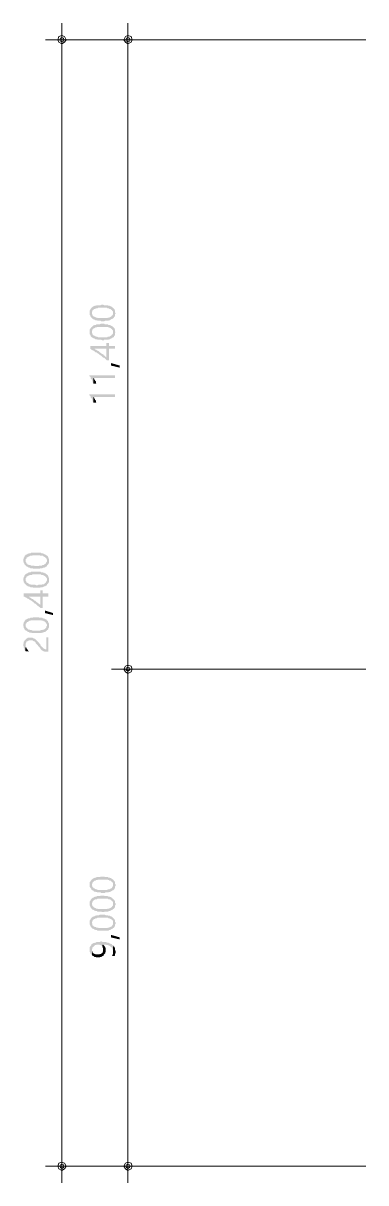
# Model space of a CAD drawing. Header units: millimetres. Extents: x -750 to 90969, y 12223 to 66109.
# Drawn here: x -35 to 6166, y 16500 to 37502 of the extents above; entities that cross this region are included whole.
import ezdxf

# ---------------------------------------------------------------- set-up
doc = ezdxf.new("R2010")
doc.units = ezdxf.units.MM
doc.layers.add('PDF_솔리드 채우기', color=7, linetype='Continuous')
doc.layers.add('PDF_형상', color=7, linetype='Continuous')

msp = doc.modelspace()

# ---------------------------------------------------------------- hatches: boundary and pattern name
at = {"layer": 'PDF_솔리드 채우기', "transparency": 33554559}
for points in [[(1169, 32264), (1169, 32254), (1169, 32245), (1169, 32235), (1169, 32217), (1179, 32207), (1179, 32198), (1188, 32189), (1188, 32179), (1197, 32170), (1207, 32161), (1207, 32254), (1207, 32254), (1207, 32264), (1207, 32273), (1216, 32282), (1216, 32292), (1216, 32301), (1225, 32301), (1235, 32310), (1235, 32310), (1244, 32320), (1254, 32329), (1263, 32329), (1272, 32329), (1282, 32338), (1291, 32338), (1310, 32338), (1319, 32348), (1338, 32348), (1356, 32348), (1366, 32348), (1384, 32348), (1403, 32348), (1412, 32348), (1431, 32348), (1450, 32348), (1468, 32348), (1478, 32348), (1496, 32338), (1506, 32338), (1515, 32338), (1524, 32329), (1534, 32329), (1543, 32329), (1552, 32320), (1562, 32310), (1571, 32310), (1571, 32301), (1580, 32292), (1580, 32292), (1590, 32282), (1590, 32273), (1590, 32264), (1590, 32254), (1590, 32348), (1580, 32357), (1571, 32357), (1571, 32366), (1562, 32366), (1552, 32376), (1543, 32376), (1524, 32385), (1515, 32385), (1506, 32385), (1496, 32394), (1478, 32394), (1468, 32394), (1459, 32394), (1440, 32394), (1431, 32394), (1412, 32404), (1394, 32404), (1384, 32404), (1366, 32394), (1347, 32394), (1338, 32394), (1319, 32394), (1310, 32394), (1291, 32394), (1282, 32385), (1272, 32385), (1263, 32385), (1244, 32376), (1235, 32376), (1225, 32366), (1225, 32366), (1216, 32357), (1207, 32348), (1197, 32348), (1197, 32338), (1188, 32329), (1179, 32320), (1179, 32310), (1179, 32310), (1169, 32301), (1169, 32292), (1169, 32282), (1169, 32273)], [(1207, 32161), (1216, 32151), (1225, 32151), (1225, 32142), (1235, 32142), (1244, 32133), (1254, 32133), (1263, 32133), (1272, 32123), (1291, 32123), (1300, 32123), (1310, 32114), (1319, 32114), (1338, 32114), (1347, 32114), (1366, 32114), (1375, 32105), (1394, 32105), (1412, 32105), (1422, 32105), (1431, 32105), (1450, 32114), (1459, 32114), (1478, 32114), (1487, 32114), (1506, 32114), (1515, 32123), (1524, 32123), (1534, 32123), (1543, 32133), (1552, 32133), (1562, 32142), (1571, 32142), (1580, 32151), (1590, 32151), (1599, 32161), (1608, 32170), (1608, 32179), (1618, 32189), (1627, 32198), (1627, 32217), (1627, 32226), (1627, 32235), (1636, 32245), (1636, 32254), (1627, 32264), (1627, 32273), (1627, 32282), (1627, 32301), (1618, 32310), (1618, 32320), (1608, 32329), (1599, 32338), (1590, 32348), (1590, 32254), (1590, 32254), (1590, 32245), (1590, 32235), (1590, 32226), (1580, 32217), (1580, 32207), (1571, 32207), (1562, 32198), (1562, 32189), (1552, 32189), (1543, 32179), (1534, 32179), (1524, 32170), (1515, 32170), (1496, 32170), (1487, 32161), (1468, 32161), (1459, 32161), (1440, 32161), (1422, 32161), (1403, 32161), (1394, 32161), (1375, 32161), (1366, 32161), (1347, 32161), (1328, 32161), (1319, 32161), (1300, 32170), (1291, 32170), (1282, 32170), (1272, 32179), (1263, 32179), (1254, 32189), (1244, 32189), (1235, 32198), (1225, 32207), (1225, 32207), (1216, 32217), (1216, 32226), (1216, 32235), (1207, 32235), (1207, 32245), (1207, 32254)], [(1169, 31918), (1169, 31909), (1169, 31899), (1169, 31890), (1169, 31871), (1179, 31862), (1179, 31853), (1188, 31843), (1188, 31834), (1197, 31825), (1207, 31815), (1207, 31909), (1207, 31909), (1207, 31918), (1207, 31927), (1216, 31937), (1216, 31946), (1216, 31955), (1225, 31955), (1235, 31965), (1235, 31974), (1244, 31974), (1254, 31983), (1263, 31983), (1272, 31993), (1282, 31993), (1291, 31993), (1310, 32002), (1319, 32002), (1338, 32002), (1356, 32002), (1366, 32002), (1384, 32002), (1403, 32002), (1412, 32002), (1431, 32002), (1450, 32002), (1468, 32002), (1478, 32002), (1496, 32002), (1506, 31993), (1515, 31993), (1524, 31993), (1534, 31983), (1543, 31983), (1552, 31974), (1562, 31965), (1571, 31965), (1571, 31955), (1580, 31946), (1580, 31946), (1590, 31937), (1590, 31927), (1590, 31918), (1590, 31909), (1590, 32002), (1580, 32011), (1571, 32011), (1571, 32021), (1562, 32021), (1552, 32030), (1543, 32030), (1524, 32039), (1515, 32039), (1506, 32039), (1496, 32049), (1478, 32049), (1468, 32049), (1459, 32049), (1440, 32049), (1431, 32058), (1412, 32058), (1394, 32058), (1384, 32058), (1366, 32058), (1347, 32049), (1338, 32049), (1319, 32049), (1310, 32049), (1291, 32049), (1282, 32039), (1272, 32039), (1263, 32039), (1244, 32030), (1235, 32030), (1225, 32021), (1225, 32021), (1216, 32011), (1207, 32002), (1197, 32002), (1197, 31993), (1188, 31983), (1179, 31974), (1179, 31974), (1179, 31965), (1169, 31955), (1169, 31946), (1169, 31937), (1169, 31927)], [(1207, 31815), (1216, 31806), (1225, 31806), (1225, 31806), (1235, 31797), (1244, 31797), (1254, 31787), (1263, 31787), (1272, 31778), (1291, 31778), (1300, 31778), (1310, 31769), (1319, 31769), (1338, 31769), (1347, 31769), (1366, 31769), (1375, 31769), (1394, 31759), (1412, 31759), (1422, 31759), (1431, 31769), (1450, 31769), (1459, 31769), (1478, 31769), (1487, 31769), (1506, 31769), (1515, 31778), (1524, 31778), (1534, 31778), (1543, 31787), (1552, 31787), (1562, 31797), (1571, 31797), (1580, 31806), (1590, 31815), (1599, 31815), (1608, 31825), (1608, 31834), (1618, 31843), (1627, 31853), (1627, 31871), (1627, 31881), (1627, 31890), (1636, 31909), (1636, 31909), (1627, 31918), (1627, 31927), (1627, 31946), (1627, 31955), (1618, 31965), (1618, 31974), (1608, 31983), (1599, 31993), (1590, 32002), (1590, 31909), (1590, 31909), (1590, 31899), (1590, 31890), (1590, 31881), (1580, 31871), (1580, 31862), (1571, 31862), (1562, 31853), (1562, 31843), (1552, 31843), (1543, 31834), (1534, 31834), (1524, 31825), (1515, 31825), (1496, 31825), (1487, 31815), (1468, 31815), (1459, 31815), (1440, 31815), (1422, 31815), (1403, 31815), (1394, 31815), (1375, 31815), (1366, 31815), (1347, 31815), (1328, 31815), (1319, 31815), (1300, 31825), (1291, 31825), (1282, 31825), (1272, 31834), (1263, 31834), (1254, 31843), (1244, 31843), (1235, 31853), (1225, 31862), (1225, 31862), (1216, 31871), (1216, 31881), (1216, 31890), (1207, 31890), (1207, 31899), (1207, 31909)], [(1179, 31657), (1179, 31600), (1179, 31600), (1188, 31600), (1197, 31591), (1207, 31582), (1216, 31582), (1235, 31572), (1244, 31572), (1254, 31610), (1468, 31610), (1468, 31451), (1468, 31657)], [(1244, 31572), (1254, 31563), (1263, 31554), (1272, 31544), (1282, 31544), (1300, 31535), (1310, 31526), (1319, 31516), (1328, 31516), (1338, 31507), (1347, 31498), (1356, 31488), (1366, 31488), (1375, 31479), (1384, 31470), (1394, 31460), (1403, 31451), (1412, 31442), (1431, 31442), (1440, 31432), (1450, 31423), (1459, 31414), (1468, 31404), (1478, 31395), (1515, 31395), (1515, 31610), (1627, 31610), (1627, 31657), (1515, 31657), (1515, 31713), (1468, 31713), (1468, 31657), (1468, 31451), (1431, 31488), (1422, 31488), (1422, 31498), (1412, 31507), (1403, 31507), (1384, 31516), (1375, 31526), (1366, 31535), (1356, 31535), (1347, 31544), (1338, 31554), (1328, 31563), (1319, 31563), (1310, 31572), (1291, 31582), (1282, 31591), (1272, 31591), (1263, 31600), (1254, 31610)], [(1160, 31124), (1160, 31106), (1169, 31106), (1179, 31096), (1188, 31087), (1188, 31068), (1197, 31059), (1207, 31049), (1207, 31040), (1216, 31031), (1216, 31021), (1225, 31012), (1225, 30993), (1235, 30984), (1235, 31078), (1627, 31078), (1627, 31124)], [(1235, 30984), (1235, 30975), (1291, 30975), (1291, 30975), (1282, 30984), (1282, 30993), (1282, 31012), (1272, 31021), (1263, 31031), (1263, 31040), (1254, 31049), (1254, 31059), (1244, 31068), (1235, 31078)], [(1160, 30779), (1160, 30760), (1169, 30760), (1179, 30751), (1188, 30741), (1188, 30723), (1197, 30713), (1207, 30704), (1207, 30695), (1216, 30685), (1216, 30676), (1225, 30667), (1225, 30648), (1235, 30639), (1235, 30732), (1627, 30732), (1627, 30779)], [(1235, 30639), (1235, 30629), (1291, 30629), (1291, 30629), (1282, 30639), (1282, 30648), (1282, 30667), (1272, 30676), (1263, 30685), (1263, 30695), (1254, 30704), (1254, 30723), (1244, 30723), (1235, 30732)], [(-35, 27772), (-35, 27772), (-35, 27762), (-26, 27744), (-26, 27734), (-26, 27725), (-17, 27716), (-17, 27706), (-7, 27697), (2, 27688), (11, 27678), (11, 27772), (11, 27772), (11, 27781), (11, 27790), (11, 27800), (21, 27800), (21, 27809), (30, 27818), (30, 27828), (40, 27828), (49, 27837), (58, 27837), (68, 27846), (77, 27846), (86, 27856), (96, 27856), (105, 27856), (124, 27856), (133, 27865), (152, 27865), (170, 27865), (189, 27865), (208, 27865), (217, 27865), (236, 27865), (245, 27865), (264, 27865), (282, 27856), (292, 27856), (310, 27856), (320, 27856), (329, 27846), (338, 27846), (348, 27837), (357, 27837), (366, 27828), (366, 27818), (376, 27818), (385, 27809), (385, 27800), (385, 27790), (394, 27790), (394, 27781), (394, 27772), (394, 27856), (385, 27865), (376, 27874), (366, 27874), (357, 27884), (348, 27884), (338, 27893), (329, 27893), (320, 27902), (310, 27902), (292, 27902), (282, 27912), (273, 27912), (254, 27912), (245, 27912), (226, 27912), (217, 27912), (198, 27912), (180, 27912), (170, 27912), (152, 27912), (133, 27912), (124, 27912), (105, 27912), (96, 27902), (86, 27902), (68, 27902), (58, 27893), (49, 27893), (40, 27884), (30, 27884), (21, 27874), (11, 27874), (2, 27865), (2, 27856), (-7, 27856), (-7, 27846), (-17, 27837), (-17, 27828), (-26, 27818), (-26, 27809), (-26, 27800), (-35, 27790), (-35, 27781)], [(11, 27678), (21, 27669), (30, 27660), (30, 27660), (40, 27660), (49, 27650), (58, 27650), (68, 27641), (77, 27641), (86, 27641), (96, 27632), (114, 27632), (124, 27632), (133, 27632), (152, 27622), (161, 27622), (180, 27622), (198, 27622), (208, 27622), (226, 27622), (236, 27622), (254, 27622), (264, 27622), (282, 27632), (292, 27632), (301, 27632), (310, 27632), (329, 27641), (338, 27641), (348, 27641), (357, 27650), (366, 27650), (376, 27660), (376, 27660), (394, 27669), (394, 27678), (404, 27688), (413, 27697), (422, 27706), (422, 27716), (432, 27725), (432, 27734), (432, 27753), (432, 27762), (432, 27762), (432, 27781), (432, 27790), (432, 27800), (422, 27809), (422, 27828), (413, 27837), (413, 27846), (404, 27856), (394, 27856), (394, 27772), (394, 27762), (394, 27753), (385, 27744), (385, 27734), (385, 27734), (376, 27725), (376, 27716), (366, 27716), (357, 27706), (348, 27697), (348, 27697), (338, 27688), (320, 27688), (310, 27688), (301, 27678), (282, 27678), (273, 27678), (254, 27678), (245, 27669), (226, 27669), (208, 27669), (198, 27669), (180, 27669), (161, 27678), (142, 27678), (133, 27678), (114, 27678), (105, 27678), (96, 27688), (77, 27688), (68, 27688), (58, 27697), (49, 27697), (40, 27706), (40, 27716), (30, 27716), (21, 27725), (21, 27734), (21, 27734), (11, 27744), (11, 27753), (11, 27762), (11, 27772)], [(-35, 27426), (-35, 27426), (-35, 27417), (-26, 27398), (-26, 27389), (-26, 27379), (-17, 27370), (-17, 27361), (-7, 27351), (2, 27342), (11, 27333), (11, 27426), (11, 27426), (11, 27435), (11, 27445), (11, 27454), (21, 27464), (21, 27464), (30, 27473), (30, 27482), (40, 27482), (49, 27492), (58, 27492), (68, 27501), (77, 27501), (86, 27510), (96, 27510), (105, 27510), (124, 27510), (133, 27520), (152, 27520), (170, 27520), (189, 27520), (208, 27520), (217, 27520), (236, 27520), (245, 27520), (264, 27520), (282, 27520), (292, 27510), (310, 27510), (320, 27510), (329, 27501), (338, 27501), (348, 27492), (357, 27492), (366, 27482), (366, 27482), (376, 27473), (385, 27464), (385, 27454), (385, 27454), (394, 27445), (394, 27435), (394, 27426), (394, 27520), (385, 27520), (376, 27529), (366, 27538), (357, 27538), (348, 27548), (338, 27548), (329, 27548), (320, 27557), (310, 27557), (292, 27557), (282, 27566), (273, 27566), (254, 27566), (245, 27566), (226, 27566), (217, 27566), (198, 27566), (180, 27566), (170, 27566), (152, 27566), (133, 27566), (124, 27566), (105, 27566), (96, 27557), (86, 27557), (68, 27557), (58, 27548), (49, 27548), (40, 27538), (30, 27538), (21, 27529), (11, 27529), (2, 27520), (2, 27510), (-7, 27510), (-7, 27501), (-17, 27492), (-17, 27482), (-26, 27473), (-26, 27464), (-26, 27454), (-35, 27445), (-35, 27435)], [(11, 27333), (21, 27323), (30, 27314), (30, 27314), (40, 27314), (49, 27305), (58, 27305), (68, 27295), (77, 27295), (86, 27295), (96, 27286), (114, 27286), (124, 27286), (133, 27286), (152, 27277), (161, 27277), (180, 27277), (198, 27277), (208, 27277), (226, 27277), (236, 27277), (254, 27277), (264, 27277), (282, 27286), (292, 27286), (301, 27286), (310, 27286), (329, 27295), (338, 27295), (348, 27305), (357, 27305), (366, 27305), (376, 27314), (376, 27314), (394, 27323), (394, 27333), (404, 27342), (413, 27351), (422, 27361), (422, 27370), (432, 27379), (432, 27398), (432, 27407), (432, 27417), (432, 27417), (432, 27435), (432, 27445), (432, 27454), (422, 27464), (422, 27482), (413, 27492), (413, 27501), (404, 27510), (394, 27520), (394, 27426), (394, 27417), (394, 27407), (385, 27398), (385, 27398), (385, 27389), (376, 27379), (376, 27370), (366, 27370), (357, 27361), (348, 27351), (348, 27351), (338, 27342), (320, 27342), (310, 27342), (301, 27333), (282, 27333), (273, 27333), (254, 27333), (245, 27333), (226, 27323), (208, 27323), (198, 27323), (180, 27333), (161, 27333), (142, 27333), (133, 27333), (114, 27333), (105, 27333), (96, 27342), (77, 27342), (68, 27351), (58, 27351), (49, 27361), (40, 27361), (40, 27370), (30, 27370), (21, 27379), (21, 27389), (21, 27389), (11, 27398), (11, 27407), (11, 27417), (11, 27426)], [(-26, 27174), (-26, 27118), (-17, 27118), (-7, 27109), (2, 27109), (11, 27099), (21, 27099), (30, 27090), (40, 27081), (49, 27118), (273, 27118), (273, 26969), (273, 27174)], [(40, 27081), (49, 27081), (68, 27071), (77, 27062), (86, 27053), (96, 27053), (114, 27043), (124, 27034), (133, 27025), (142, 27025), (152, 27015), (161, 27006), (170, 26997), (180, 26987), (189, 26987), (198, 26978), (208, 26969), (217, 26959), (226, 26950), (236, 26941), (245, 26941), (254, 26931), (264, 26922), (273, 26913), (320, 26913), (320, 27118), (422, 27118), (422, 27174), (320, 27174), (320, 27230), (273, 27230), (273, 27174), (273, 26969), (236, 26997), (226, 27006), (217, 27015), (208, 27015), (198, 27025), (189, 27034), (180, 27043), (170, 27043), (161, 27053), (152, 27062), (142, 27071), (133, 27071), (114, 27081), (105, 27090), (96, 27099), (86, 27099), (77, 27109), (58, 27118), (49, 27118)], [(-35, 26604), (-35, 26604), (-35, 26586), (-26, 26576), (-26, 26567), (-26, 26548), (-17, 26539), (-17, 26530), (-7, 26520), (2, 26511), (11, 26502), (11, 26604), (11, 26604), (11, 26604), (11, 26614), (11, 26623), (21, 26632), (21, 26642), (30, 26642), (30, 26651), (40, 26660), (49, 26660), (58, 26670), (68, 26670), (77, 26679), (86, 26679), (96, 26679), (105, 26688), (124, 26688), (133, 26688), (152, 26688), (170, 26688), (189, 26688), (208, 26688), (217, 26688), (236, 26688), (245, 26688), (264, 26688), (282, 26688), (292, 26688), (310, 26679), (320, 26679), (329, 26679), (338, 26670), (348, 26670), (357, 26660), (366, 26660), (366, 26651), (376, 26642), (385, 26642), (385, 26632), (385, 26623), (394, 26614), (394, 26604), (394, 26595), (394, 26688), (385, 26698), (376, 26707), (366, 26707), (357, 26716), (348, 26716), (338, 26716), (329, 26726), (320, 26726), (310, 26735), (292, 26735), (282, 26735), (273, 26735), (254, 26735), (245, 26744), (226, 26744), (217, 26744), (198, 26744), (180, 26744), (170, 26744), (152, 26744), (133, 26735), (124, 26735), (105, 26735), (96, 26735), (86, 26726), (68, 26726), (58, 26726), (49, 26716), (40, 26716), (30, 26707), (21, 26707), (11, 26698), (2, 26698), (2, 26688), (-7, 26679), (-7, 26670), (-17, 26670), (-17, 26660), (-26, 26651), (-26, 26642), (-26, 26632), (-35, 26623), (-35, 26614)], [(11, 26502), (21, 26502), (30, 26492), (30, 26492), (40, 26483), (49, 26483), (58, 26474), (68, 26474), (77, 26464), (86, 26464), (96, 26464), (114, 26464), (124, 26455), (133, 26455), (152, 26455), (161, 26455), (180, 26455), (198, 26455), (208, 26455), (226, 26455), (236, 26455), (254, 26455), (264, 26455), (282, 26455), (292, 26455), (301, 26464), (310, 26464), (329, 26464), (338, 26474), (348, 26474), (357, 26474), (366, 26483), (376, 26483), (376, 26492), (394, 26502), (394, 26511), (404, 26511), (413, 26520), (422, 26530), (422, 26548), (432, 26558), (432, 26567), (432, 26576), (432, 26595), (432, 26595), (432, 26604), (432, 26614), (432, 26632), (422, 26642), (422, 26651), (413, 26660), (413, 26670), (404, 26679), (394, 26688), (394, 26595), (394, 26595), (394, 26586), (385, 26576), (385, 26567), (385, 26558), (376, 26548), (376, 26548), (366, 26539), (357, 26530), (348, 26530), (348, 26520), (338, 26520), (320, 26520), (310, 26511), (301, 26511), (282, 26511), (273, 26502), (254, 26502), (245, 26502), (226, 26502), (208, 26502), (198, 26502), (180, 26502), (161, 26502), (142, 26502), (133, 26502), (114, 26511), (105, 26511), (96, 26511), (77, 26520), (68, 26520), (58, 26520), (49, 26530), (40, 26539), (40, 26539), (30, 26548), (21, 26548), (21, 26558), (21, 26567), (11, 26576), (11, 26586), (11, 26595), (11, 26604)], [(-35, 26240), (-35, 26240), (-35, 26231), (-26, 26212), (-26, 26203), (-26, 26193), (-17, 26184), (-17, 26165), (-7, 26156), (-7, 26147), (2, 26137), (11, 26240), (11, 26249), (11, 26259), (11, 26268), (21, 26287), (21, 26296), (30, 26306), (40, 26306), (49, 26315), (58, 26315), (68, 26324), (86, 26324), (96, 26324), (105, 26324), (124, 26324), (133, 26324), (142, 26315), (152, 26315), (161, 26306), (170, 26306), (180, 26296), (189, 26287), (189, 26278), (198, 26268), (208, 26259), (217, 26249), (226, 26240), (236, 26221), (245, 26212), (254, 26203), (264, 26193), (273, 26184), (273, 26175), (282, 26165), (292, 26156), (301, 26147), (310, 26137), (320, 26137), (329, 26128), (338, 26128), (338, 26128), (357, 26119), (366, 26119), (376, 26119), (385, 26119), (404, 26119), (422, 26119), (422, 26380), (385, 26380), (385, 26165), (376, 26165), (366, 26165), (357, 26165), (338, 26175), (338, 26175), (329, 26184), (320, 26193), (310, 26203), (301, 26203), (301, 26212), (292, 26221), (282, 26221), (282, 26240), (273, 26249), (264, 26259), (254, 26278), (245, 26287), (236, 26296), (226, 26306), (217, 26315), (208, 26324), (198, 26334), (189, 26343), (189, 26343), (180, 26352), (170, 26352), (161, 26362), (152, 26362), (142, 26362), (133, 26371), (114, 26371), (105, 26371), (96, 26371), (86, 26371), (77, 26371), (68, 26371), (49, 26371), (40, 26362), (30, 26362), (21, 26352), (11, 26343), (2, 26334), (2, 26334), (-7, 26324), (-17, 26315), (-17, 26306), (-26, 26296), (-26, 26287), (-26, 26268), (-35, 26259)], [(2, 26137), (11, 26128), (68, 26128), (58, 26137), (49, 26147), (40, 26156), (40, 26165), (30, 26175), (21, 26184), (21, 26193), (11, 26203), (11, 26212), (11, 26231), (11, 26240)], [(1169, 21907), (1169, 21898), (1169, 21888), (1169, 21879), (1169, 21860), (1179, 21851), (1179, 21842), (1188, 21832), (1197, 21823), (1197, 21814), (1207, 21804), (1207, 21898), (1207, 21898), (1207, 21907), (1216, 21916), (1216, 21926), (1216, 21935), (1225, 21944), (1225, 21944), (1235, 21954), (1235, 21954), (1244, 21963), (1254, 21972), (1263, 21972), (1272, 21972), (1282, 21982), (1300, 21982), (1310, 21982), (1319, 21991), (1338, 21991), (1356, 21991), (1366, 21991), (1384, 21991), (1403, 21991), (1412, 21991), (1431, 21991), (1450, 21991), (1468, 21991), (1478, 21991), (1496, 21991), (1506, 21982), (1515, 21982), (1524, 21972), (1543, 21972), (1552, 21972), (1552, 21963), (1562, 21954), (1571, 21954), (1580, 21944), (1580, 21935), (1590, 21935), (1590, 21926), (1590, 21916), (1590, 21907), (1590, 21898), (1590, 21991), (1580, 22000), (1571, 22000), (1571, 22010), (1562, 22010), (1552, 22019), (1543, 22019), (1534, 22028), (1515, 22028), (1506, 22028), (1496, 22038), (1487, 22038), (1468, 22038), (1459, 22038), (1440, 22038), (1431, 22047), (1412, 22047), (1403, 22047), (1384, 22047), (1366, 22047), (1356, 22038), (1338, 22038), (1319, 22038), (1310, 22038), (1300, 22038), (1282, 22028), (1272, 22028), (1263, 22028), (1254, 22019), (1244, 22019), (1235, 22010), (1225, 22010), (1216, 22000), (1207, 21991), (1197, 21991), (1197, 21982), (1188, 21972), (1188, 21963), (1179, 21963), (1179, 21954), (1169, 21944), (1169, 21935), (1169, 21926), (1169, 21916)], [(1207, 21804), (1216, 21795), (1225, 21795), (1235, 21795), (1235, 21786), (1244, 21776), (1254, 21776), (1263, 21776), (1282, 21767), (1291, 21767), (1300, 21767), (1310, 21758), (1328, 21758), (1338, 21758), (1347, 21758), (1366, 21758), (1375, 21748), (1394, 21748), (1412, 21748), (1422, 21748), (1440, 21748), (1450, 21758), (1468, 21758), (1478, 21758), (1487, 21758), (1506, 21758), (1515, 21767), (1524, 21767), (1534, 21767), (1543, 21776), (1552, 21776), (1562, 21786), (1571, 21786), (1580, 21795), (1590, 21795), (1599, 21804), (1608, 21814), (1618, 21823), (1618, 21832), (1627, 21842), (1627, 21860), (1627, 21870), (1636, 21879), (1636, 21888), (1636, 21898), (1636, 21907), (1627, 21916), (1627, 21926), (1627, 21944), (1618, 21954), (1618, 21963), (1608, 21972), (1599, 21982), (1590, 21991), (1590, 21898), (1590, 21898), (1590, 21888), (1590, 21879), (1590, 21870), (1580, 21860), (1580, 21851), (1571, 21851), (1571, 21842), (1562, 21832), (1552, 21832), (1543, 21823), (1534, 21823), (1524, 21814), (1515, 21814), (1496, 21814), (1487, 21804), (1468, 21804), (1459, 21804), (1440, 21804), (1422, 21804), (1403, 21804), (1394, 21804), (1375, 21804), (1366, 21804), (1347, 21804), (1328, 21804), (1319, 21804), (1300, 21814), (1291, 21814), (1282, 21814), (1272, 21823), (1263, 21823), (1254, 21832), (1244, 21832), (1235, 21842), (1235, 21851), (1225, 21851), (1216, 21860), (1216, 21870), (1216, 21879), (1216, 21879), (1207, 21888), (1207, 21898)], [(1169, 21562), (1169, 21552), (1169, 21543), (1169, 21534), (1169, 21524), (1179, 21506), (1179, 21496), (1188, 21487), (1197, 21478), (1197, 21468), (1207, 21459), (1207, 21552), (1207, 21552), (1207, 21562), (1216, 21571), (1216, 21580), (1216, 21590), (1225, 21599), (1225, 21599), (1235, 21608), (1235, 21618), (1244, 21618), (1254, 21627), (1263, 21627), (1272, 21636), (1282, 21636), (1300, 21636), (1310, 21646), (1319, 21646), (1338, 21646), (1356, 21646), (1366, 21646), (1384, 21646), (1403, 21646), (1412, 21646), (1431, 21646), (1450, 21646), (1468, 21646), (1478, 21646), (1496, 21646), (1506, 21636), (1515, 21636), (1524, 21636), (1543, 21627), (1552, 21627), (1552, 21618), (1562, 21608), (1571, 21608), (1580, 21599), (1580, 21590), (1590, 21590), (1590, 21580), (1590, 21571), (1590, 21562), (1590, 21552), (1590, 21646), (1580, 21655), (1571, 21655), (1571, 21664), (1562, 21664), (1552, 21674), (1543, 21674), (1534, 21683), (1515, 21683), (1506, 21683), (1496, 21692), (1487, 21692), (1468, 21692), (1459, 21692), (1440, 21692), (1431, 21702), (1412, 21702), (1403, 21702), (1384, 21702), (1366, 21702), (1356, 21692), (1338, 21692), (1319, 21692), (1310, 21692), (1300, 21692), (1282, 21683), (1272, 21683), (1263, 21683), (1254, 21674), (1244, 21674), (1235, 21664), (1225, 21664), (1216, 21655), (1207, 21646), (1197, 21646), (1197, 21636), (1188, 21627), (1188, 21618), (1179, 21618), (1179, 21608), (1169, 21599), (1169, 21590), (1169, 21580), (1169, 21571)], [(1207, 21459), (1216, 21449), (1225, 21449), (1235, 21449), (1235, 21440), (1244, 21440), (1254, 21431), (1263, 21431), (1282, 21421), (1291, 21421), (1300, 21421), (1310, 21412), (1328, 21412), (1338, 21412), (1347, 21412), (1366, 21412), (1375, 21412), (1394, 21403), (1412, 21403), (1422, 21403), (1440, 21412), (1450, 21412), (1468, 21412), (1478, 21412), (1487, 21412), (1506, 21412), (1515, 21421), (1524, 21421), (1534, 21421), (1543, 21431), (1552, 21431), (1562, 21440), (1571, 21440), (1580, 21449), (1590, 21459), (1599, 21459), (1608, 21468), (1618, 21478), (1618, 21487), (1627, 21496), (1627, 21515), (1627, 21524), (1636, 21534), (1636, 21552), (1636, 21552), (1636, 21562), (1627, 21571), (1627, 21590), (1627, 21599), (1618, 21608), (1618, 21618), (1608, 21627), (1599, 21636), (1590, 21646), (1590, 21552), (1590, 21552), (1590, 21543), (1590, 21534), (1590, 21524), (1580, 21515), (1580, 21506), (1571, 21506), (1571, 21496), (1562, 21487), (1552, 21487), (1543, 21478), (1534, 21478), (1524, 21468), (1515, 21468), (1496, 21468), (1487, 21459), (1468, 21459), (1459, 21459), (1440, 21459), (1422, 21459), (1403, 21459), (1394, 21459), (1375, 21459), (1366, 21459), (1347, 21459), (1328, 21459), (1319, 21459), (1300, 21468), (1291, 21468), (1282, 21468), (1272, 21478), (1263, 21478), (1254, 21487), (1244, 21487), (1235, 21496), (1235, 21506), (1225, 21506), (1216, 21515), (1216, 21524), (1216, 21534), (1216, 21534), (1207, 21543), (1207, 21552)], [(1169, 21216), (1169, 21216), (1169, 21197), (1169, 21188), (1169, 21179), (1179, 21160), (1179, 21151), (1188, 21141), (1197, 21132), (1197, 21123), (1207, 21113), (1207, 21207), (1207, 21207), (1207, 21216), (1216, 21225), (1216, 21235), (1216, 21244), (1225, 21253), (1225, 21253), (1235, 21263), (1235, 21272), (1244, 21272), (1254, 21281), (1263, 21281), (1272, 21291), (1282, 21291), (1300, 21291), (1310, 21300), (1319, 21300), (1338, 21300), (1356, 21300), (1366, 21300), (1384, 21300), (1403, 21300), (1412, 21300), (1431, 21300), (1450, 21300), (1468, 21300), (1478, 21300), (1496, 21300), (1506, 21291), (1515, 21291), (1524, 21291), (1543, 21281), (1552, 21281), (1552, 21272), (1562, 21272), (1571, 21263), (1580, 21253), (1580, 21253), (1590, 21244), (1590, 21235), (1590, 21225), (1590, 21216), (1590, 21207), (1590, 21300), (1580, 21309), (1571, 21319), (1571, 21319), (1562, 21319), (1552, 21328), (1543, 21328), (1534, 21337), (1515, 21337), (1506, 21337), (1496, 21347), (1487, 21347), (1468, 21347), (1459, 21347), (1440, 21356), (1431, 21356), (1412, 21356), (1403, 21356), (1384, 21356), (1366, 21356), (1356, 21356), (1338, 21347), (1319, 21347), (1310, 21347), (1300, 21347), (1282, 21337), (1272, 21337), (1263, 21337), (1254, 21328), (1244, 21328), (1235, 21319), (1225, 21319), (1216, 21309), (1207, 21300), (1197, 21300), (1197, 21291), (1188, 21281), (1188, 21272), (1179, 21272), (1179, 21263), (1169, 21253), (1169, 21244), (1169, 21235), (1169, 21225)], [(1207, 21113), (1216, 21104), (1225, 21104), (1235, 21104), (1235, 21095), (1244, 21095), (1254, 21085), (1263, 21085), (1282, 21076), (1291, 21076), (1300, 21076), (1310, 21067), (1328, 21067), (1338, 21067), (1347, 21067), (1366, 21067), (1375, 21067), (1394, 21067), (1412, 21067), (1422, 21067), (1440, 21067), (1450, 21067), (1468, 21067), (1478, 21067), (1487, 21067), (1506, 21067), (1515, 21076), (1524, 21076), (1534, 21076), (1543, 21085), (1552, 21085), (1562, 21095), (1571, 21095), (1580, 21104), (1590, 21113), (1599, 21113), (1608, 21123), (1618, 21132), (1618, 21141), (1627, 21160), (1627, 21169), (1627, 21179), (1636, 21188), (1636, 21207), (1636, 21207), (1636, 21216), (1627, 21225), (1627, 21244), (1627, 21253), (1618, 21263), (1618, 21272), (1608, 21281), (1599, 21291), (1590, 21300), (1590, 21207), (1590, 21207), (1590, 21197), (1590, 21188), (1590, 21179), (1580, 21169), (1580, 21160), (1571, 21160), (1571, 21151), (1562, 21141), (1552, 21141), (1543, 21132), (1534, 21132), (1524, 21123), (1515, 21123), (1496, 21123), (1487, 21113), (1468, 21113), (1459, 21113), (1440, 21113), (1422, 21113), (1403, 21113), (1394, 21113), (1375, 21113), (1366, 21113), (1347, 21113), (1328, 21113), (1319, 21123), (1300, 21123), (1291, 21123), (1282, 21132), (1272, 21132), (1263, 21132), (1254, 21141), (1244, 21141), (1235, 21151), (1235, 21160), (1225, 21160), (1216, 21169), (1216, 21179), (1216, 21188), (1216, 21197), (1207, 21197), (1207, 21207)], [(1169, 20730), (1169, 20721), (1169, 20712), (1169, 20693), (1169, 20684), (1179, 20674), (1179, 20665), (1188, 20646), (1197, 20637), (1207, 20628), (1207, 20721), (1207, 20730), (1216, 20740), (1216, 20749), (1216, 20758), (1225, 20768), (1235, 20777), (1244, 20786), (1244, 20786), (1254, 20796), (1263, 20805), (1282, 20805), (1291, 20814), (1300, 20814), (1310, 20814), (1328, 20814), (1338, 20814), (1347, 20814), (1356, 20805), (1366, 20805), (1384, 20796), (1394, 20786), (1394, 20786), (1403, 20814), (1403, 20814), (1412, 20814), (1431, 20814), (1440, 20814), (1459, 20814), (1468, 20814), (1478, 20805), (1496, 20805), (1506, 20805), (1515, 20796), (1524, 20796), (1534, 20786), (1543, 20786), (1543, 20777), (1552, 20768), (1562, 20768), (1571, 20758), (1580, 20749), (1580, 20730), (1590, 20721), (1590, 20712), (1590, 20702), (1590, 20684), (1590, 20796), (1580, 20805), (1571, 20814), (1562, 20824), (1562, 20824), (1552, 20824), (1543, 20833), (1534, 20833), (1524, 20842), (1515, 20842), (1506, 20852), (1496, 20852), (1478, 20852), (1468, 20861), (1459, 20861), (1440, 20861), (1431, 20861), (1422, 20861), (1403, 20861), (1384, 20871), (1375, 20871), (1366, 20871), (1347, 20861), (1328, 20861), (1319, 20861), (1310, 20861), (1291, 20861), (1282, 20852), (1272, 20852), (1263, 20852), (1254, 20842), (1235, 20842), (1225, 20833), (1225, 20833), (1216, 20833), (1207, 20824), (1197, 20814), (1197, 20805), (1188, 20796), (1179, 20786), (1179, 20777), (1169, 20768), (1169, 20749), (1169, 20740)], [(1394, 20786), (1403, 20768), (1403, 20758), (1412, 20749), (1412, 20740), (1412, 20721), (1422, 20618), (1422, 20628), (1431, 20637), (1440, 20646), (1450, 20656), (1450, 20665), (1450, 20674), (1459, 20693), (1459, 20702), (1459, 20712), (1459, 20721), (1459, 20730), (1459, 20749), (1450, 20758), (1450, 20768), (1440, 20777), (1440, 20786), (1431, 20796), (1422, 20805), (1412, 20814), (1403, 20814), (1403, 20814)], [(1571, 20609), (1618, 20609), (1618, 20609), (1627, 20618), (1627, 20637), (1627, 20646), (1636, 20656), (1636, 20674), (1636, 20684), (1636, 20684), (1636, 20702), (1627, 20712), (1627, 20721), (1627, 20740), (1627, 20749), (1618, 20758), (1618, 20768), (1608, 20777), (1599, 20786), (1590, 20796), (1590, 20684), (1590, 20674), (1590, 20665), (1590, 20656), (1590, 20646), (1580, 20628), (1580, 20618)], [(1207, 20628), (1207, 20618), (1216, 20618), (1225, 20609), (1235, 20609), (1244, 20600), (1254, 20590), (1272, 20590), (1282, 20590), (1291, 20581), (1300, 20581), (1319, 20581), (1328, 20581), (1347, 20581), (1356, 20590), (1366, 20590), (1375, 20590), (1394, 20600), (1403, 20609), (1412, 20609), (1422, 20618), (1412, 20721), (1412, 20721), (1412, 20712), (1412, 20693), (1403, 20684), (1403, 20674), (1394, 20665), (1384, 20656), (1384, 20656), (1375, 20646), (1356, 20646), (1347, 20637), (1338, 20637), (1328, 20637), (1310, 20637), (1310, 20637), (1291, 20637), (1282, 20637), (1272, 20637), (1263, 20646), (1254, 20646), (1235, 20656), (1235, 20656), (1225, 20665), (1225, 20674), (1216, 20684), (1216, 20693), (1207, 20712), (1207, 20721)]]:
    msp.add_hatch(color=256, dxfattribs=at).paths.add_polyline_path(points)

# ---------------------------------------------------------------- linework, layer by layer
at = {"layer": 'PDF_솔리드 채우기', "lineweight": 5, "transparency": 33554559}
for points in [[(1552, 31348), (1711, 31302), (1552, 31302), (1711, 31264)], [(357, 26866), (506, 26819), (357, 26819), (506, 26782)], [(1552, 20992), (1711, 20945), (1552, 20945), (1711, 20908)]]:
    msp.add_solid(points, dxfattribs=at)
at = {"layer": 'PDF_형상', "lineweight": 5}
for points in [[(665, 36905), (665, 37502)], [(1861, 36905), (1861, 37502)], [(1562, 37204), (6166, 37204), (366, 37204)], [(665, 16958), (665, 37054)], [(1861, 25951), (1861, 37054)], [(1861, 16958), (1861, 25652)], [(665, 17107), (665, 16500)], [(1861, 17107), (1861, 16500)], [(1562, 16799), (6166, 16799), (366, 16799)]]:
    msp.add_lwpolyline(points, dxfattribs=at)
for points in [[(665, 37278), (609, 37260), (590, 37204), (609, 37157), (665, 37129), (712, 37157), (740, 37204), (712, 37260)], [(665, 37241), (637, 37232), (628, 37204), (637, 37176), (665, 37166), (693, 37176), (703, 37204), (693, 37232)], [(1861, 37278), (1814, 37260), (1786, 37204), (1814, 37157), (1861, 37129), (1917, 37157), (1935, 37204), (1917, 37260)], [(1861, 37241), (1832, 37232), (1823, 37204), (1832, 37176), (1861, 37166), (1889, 37176), (1898, 37204), (1889, 37232)], [(1861, 26100), (1861, 25502)], [(1861, 25727), (1917, 25755), (1935, 25801), (1917, 25857), (1861, 25876), (1814, 25857), (1786, 25801), (1814, 25755)], [(1861, 25876), (1814, 25857), (1786, 25801), (1814, 25755), (1861, 25727), (1917, 25755), (1935, 25801), (1917, 25857)], [(1861, 25764), (1889, 25783), (1898, 25801), (1889, 25829), (1861, 25839), (1832, 25829), (1823, 25801), (1832, 25783)], [(1861, 25839), (1832, 25829), (1823, 25801), (1832, 25783), (1861, 25764), (1889, 25783), (1898, 25801), (1889, 25829)], [(1562, 25801), (6166, 25801)], [(665, 16724), (712, 16752), (740, 16799), (712, 16855), (665, 16874), (609, 16855), (590, 16799), (609, 16752)], [(665, 16762), (693, 16780), (703, 16799), (693, 16827), (665, 16836), (637, 16827), (628, 16799), (637, 16780)], [(1861, 16724), (1917, 16752), (1935, 16799), (1917, 16855), (1861, 16874), (1814, 16855), (1786, 16799), (1814, 16752)], [(1861, 16762), (1889, 16780), (1898, 16799), (1889, 16827), (1861, 16836), (1832, 16827), (1823, 16799), (1832, 16780)]]:
    msp.add_lwpolyline(points, close=True, dxfattribs=at)

doc.saveas('drawing.dxf')
